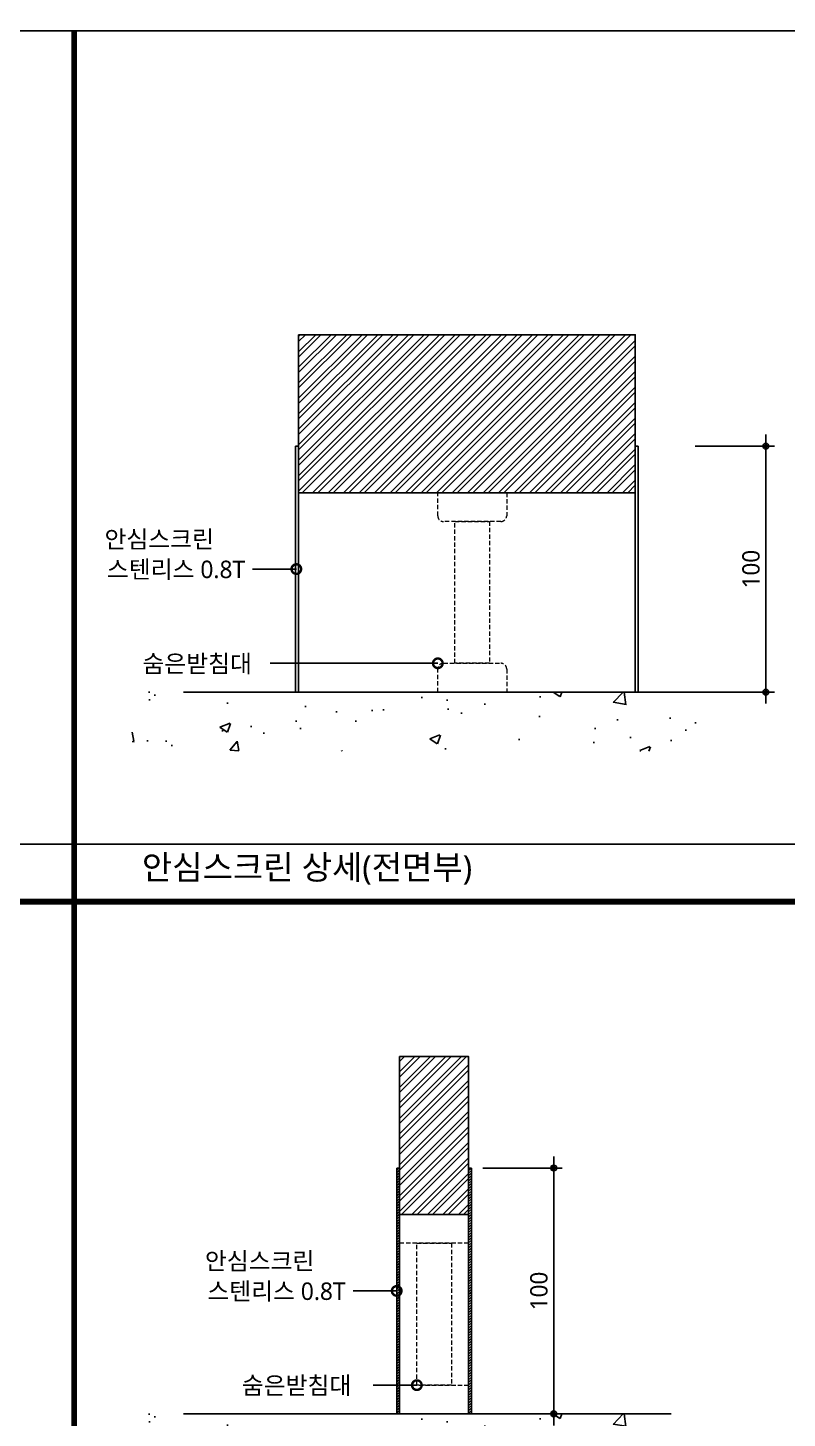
# Model space of a CAD drawing. Extents: x -256 to 8104, y -176 to 5714.
# Drawn here: x 4485 to 5805, y 3126 to 5543 of the extents above; entities that cross this region are included whole.
import ezdxf
from ezdxf.enums import TextEntityAlignment as Align

# ---------------------------------------------------------------- set-up
doc = ezdxf.new("R2010")
doc.units = 0
doc.header["$LTSCALE"] = 30
doc.linetypes.add('HIDDEN', pattern=[0.375, 0.25, -0.125])
doc.layers.get('0').update_dxf_attribs({"linetype": 'CONTINUOUS'})
doc.layers.get('DEFPOINTS').update_dxf_attribs({"linetype": 'CONTINUOUS'})
for name, color, linetype in [('DIM', 7, 'CONTINUOUS'), ('HAT', 8, 'CONTINUOUS'), ('HID', 9, 'HIDDEN'), ('TIT', 3, 'CONTINUOUS'), ('문자', 3, 'CONTINUOUS'), ('치수', 1, 'CONTINUOUS'), ('판넬', 2, 'CONTINUOUS'), ('해치', 8, 'CONTINUOUS')]:
    doc.layers.add(name, color=color, linetype=linetype)
doc.styles.add('돋움', font='malgun.ttf')
doc.dimstyles.new('10', dxfattribs={"dimscale": 10, "dimtxt": 3, "dimasz": 1, "dimexe": 1.5, "dimexo": 2, "dimgap": 1, "dimtad": 1, "dimdec": 0, "dimlunit": 6, "dimtxsty": '돋움', "dimblk": 'DIMDOT', "dimcen": -1, "dimdle": 1.5, "dimclrt": 3, "dimazin": 3, "dimtfac": 1, "dimtdec": 0, "dimtix": 1, "dimtmove": 2, "dimatfit": 3, "dimldrblk": 'DIMDOT', "dimarcsym": 0})

# ---------------------------------------------------------------- blocks, each defined once
blk = doc.blocks.new('DIMDOT')
at = {"linetype": 'Continuous'}
blk.add_line((-2, 0), (2, 0), dxfattribs=at)
for radius in [0.5, 0.25]:
    blk.add_circle((0, 0), radius, dxfattribs=at)
blk = doc.blocks.new('*D1014')
at = {"layer": 'DEFPOINTS', "color": 0}
for p in [(169982.2, 2003.6), (169982.2, 1576.1), (170125.1, 1576.1)]:
    blk.add_point(p, dxfattribs=at)
at = {"layer": 'DIM', "color": 0, "lineweight": -2, "ltscale": 10}
for p, q in [((170002.2, 2003.6), (170140.1, 2003.6)), ((170125.1, 1993.6), (170125.1, 1586.1)), ((170002.2, 1576.1), (170140.1, 1576.1))]:
    blk.add_line(p, q, dxfattribs=at)
at = {"layer": 'DIM', "color": 0, "lineweight": -2, "xscale": 10, "yscale": 10, "zscale": 10}
for p, rotation in [((170125.1, 2003.6), 90), ((170125.1, 1576.1), 270)]:
    blk.add_blockref('DIMDOT', p, dxfattribs=dict(at, rotation=rotation))
at = {"layer": 'DIM', "color": 3, "insert": (170099.5, 1789.8), "char_height": 30, "attachment_point": 5, "rotation": 90, "style": '돋움'}
blk.add_mtext('100', dxfattribs=at)
blk = doc.blocks.new('_DOTSMALL')
at = {"color": 0, "linetype": 'ByBlock', "const_width": 0.5}
blk.add_lwpolyline([(-0.0625, 0, 1), (0.0625, 0, 1)], format="xyb", close=True, dxfattribs=at)
blk = doc.blocks.new('A$C63EC304E')
at = {"layer": '치수', "color": 1, "xscale": 2.5, "yscale": 2.5, "zscale": 2.5, "rotation": 234.3098741996962}
blk.add_blockref('_DOTSMALL', (0.31, 0.31), dxfattribs=at)
blk = doc.blocks.new('A$C2BC9653E')
at = {"layer": '치수', "xscale": 0.3333333333333333, "yscale": 0.3333333333333333, "zscale": 0.3333333333333333}
blk.add_blockref('A$C63EC304E', (0, 0), dxfattribs=at)
blk = doc.blocks.new('A$C7FC71301')
at = {"layer": '치수', "rotation": 180}
blk.add_blockref('A$C2BC9653E', (0.208, 0.208), dxfattribs=at)
blk = doc.blocks.new('A$C4A20372B')
at = {"layer": '치수'}
blk.add_blockref('A$C7FC71301', (0, 0), dxfattribs=at)
blk = doc.blocks.new('A$C566469F5')
at = {"layer": '치수'}
blk.add_blockref('A$C4A20372B', (0, 0), dxfattribs=at)
blk = doc.blocks.new('A$C7E317CD4')
at = {"layer": '해치', "xscale": 2, "yscale": 2, "zscale": 2}
blk.add_blockref('A$C566469F5', (0, 0), dxfattribs=at)
blk = doc.blocks.new('A$C601D7F27')
at = {"layer": '치수'}
blk.add_blockref('A$C7E317CD4', (0, 0), dxfattribs=at)
blk = doc.blocks.new('A$C38802C08')
at = {"layer": '치수'}
blk.add_blockref('A$C601D7F27', (0, 0), dxfattribs=at)
blk = doc.blocks.new('*D1015')
at = {"layer": 'DEFPOINTS', "color": 0}
for p in [(170350.9, 3258.5), (170350.9, 2831), (170493.8, 2831)]:
    blk.add_point(p, dxfattribs=at)
at = {"layer": 'DIM', "color": 0, "lineweight": -2, "ltscale": 10}
for p, q in [((170370.9, 3258.5), (170508.8, 3258.5)), ((170493.8, 3248.5), (170493.8, 2841)), ((170370.9, 2831), (170508.8, 2831))]:
    blk.add_line(p, q, dxfattribs=at)
at = {"layer": 'DIM', "color": 0, "lineweight": -2, "xscale": 10, "yscale": 10, "zscale": 10}
for p, rotation in [((170493.8, 3258.5), 90), ((170493.8, 2831), 270)]:
    blk.add_blockref('DIMDOT', p, dxfattribs=dict(at, rotation=rotation))
at = {"layer": 'DIM', "color": 3, "insert": (170468.2, 3044.7), "char_height": 30, "attachment_point": 5, "rotation": 90, "style": '돋움'}
blk.add_mtext('100', dxfattribs=at)
blk = doc.blocks.new('EDGE_37', base_point=(164726.3, -1557.6))
h = blk.add_hatch()
h.set_pattern_fill('ANSI31', color=2, style=0)
h.set_pattern_definition([(45, (167962.7143, 39.345), (-2.245064, 2.245064), [])])
h.paths.add_polyline_path([(169857.2, 2003.6), (169852.2, 2003.6), (169852.2, 1791.9, -1), (169852.2, 1787.7), (169852.2, 1576.1), (169857.2, 1576.1)])
h.paths.add_polyline_path([(169982.2, 1787.7, -1), (169982.2, 1791.9), (169982.2, 2003.6), (169977.2, 2003.6), (169977.2, 1576.1), (169982.2, 1576.1)])
at = {"layer": 'HAT'}
h = blk.add_hatch(dxfattribs=at)
h.set_pattern_fill('ANSI32', color=256, scale=2, style=0)
h.set_pattern_definition([(45, (156424.548, -1800.644), (-13.470384, 13.470384), []), (45, (156433.528, -1800.644), (-13.470384, 13.470384), [])])
h.paths.add_polyline_path([(169681.5, 3452.3), (170266.8, 3452.3), (170266.8, 3177.6), (169681.5, 3177.6)])
h = blk.add_hatch(dxfattribs=at)
h.set_pattern_fill('ANSI32', color=256, scale=2, style=0)
h.set_pattern_definition([(45, (164775.865, -1800.644), (-13.470384, 13.470384), []), (45, (164784.846, -1800.644), (-13.470384, 13.470384), [])])
h.paths.add_polyline_path([(169977.2, 2197.4), (169857.2, 2197.4), (169857.2, 1922.7), (169977.2, 1922.7), (169977.2, 2003.6)])
at = {"layer": '해치'}
h = blk.add_hatch(dxfattribs=at)
h.set_pattern_fill('AR-CONC', color=256, style=0)
h.set_pattern_definition([(50, (167962.71, 1294.26), (182.185, -15.939), [19.05, -209.55]), (355, (167962.71, 1294.26), (-35.243, 191.057), [15.24, -167.64]), (100.451, (167977.9, 1292.93), (146.943, 175.117), [16.19, -178.09]), (46.184, (167962.71, 1345.06), (271.079, -42.042), [28.575, -314.325]), (96.636, (167985.3, 1341.56), (237.404, 247.426), [24.285, -267.135]), (351.184, (167962.71, 1345.06), (237.405, 247.425), [22.86, -251.46]), (21, (167988.11, 1332.36), (151.615, -102.2655), [19.05, -209.55]), (326, (167988.11, 1332.36), (61.802, 184.188), [15.24, -167.64]), (71.4514, (168000.75, 1323.84), (213.416, 81.923), [16.19, -178.09]), (37.5, (167962.714, 1294.26), (3.0886, 84.555), [0, -165.608, 0, -170.18, 0, -168.275]), (7.5, (167962.71, 1294.26), (66.8197, 100.1806), [0, -97.028, 0, -161.798, 0, -64.135]), (327.5, (167906.07, 1294.26), (135.5906, -5.7287), [0, -63.5, 0, -198.12, 0, -262.89]), (317.5, (167880.67, 1294.26), (148.129, 25.4265), [0, -82.55, 0, -131.572, 0, -186.69])])
h.paths.add_polyline_path([(170442.3, 2728), (170442.3, 2831), (169392.1, 2831), (169392.1, 2728)])
h = blk.add_hatch(dxfattribs=at)
h.set_pattern_fill('AR-CONC', color=256, style=0)
h.set_pattern_definition([(50, (167962.71, 39.35), (182.185, -15.939), [19.05, -209.55]), (355, (167962.71, 39.35), (-35.243, 191.057), [15.24, -167.64]), (100.451, (167977.9, 38.02), (146.943, 175.117), [16.19, -178.09]), (46.184, (167962.71, 90.15), (271.079, -42.042), [28.575, -314.325]), (96.636, (167985.3, 86.64), (237.404, 247.426), [24.285, -267.135]), (351.184, (167962.71, 90.15), (237.405, 247.425), [22.86, -251.46]), (21, (167988.11, 77.45), (151.615, -102.2655), [19.05, -209.55]), (326, (167988.11, 77.45), (61.802, 184.188), [15.24, -167.64]), (71.4514, (168000.75, 68.92), (213.416, 81.923), [16.19, -178.09]), (37.5, (167962.714, 39.345), (3.0886, 84.555), [0, -165.608, 0, -170.18, 0, -168.275]), (7.5, (167962.71, 39.345), (66.8197, 100.1806), [0, -97.028, 0, -161.798, 0, -64.135]), (327.5, (167906.07, 39.345), (135.5906, -5.7287), [0, -63.5, 0, -198.12, 0, -262.89]), (317.5, (167880.67, 39.35), (148.129, 25.4265), [0, -82.55, 0, -131.572, 0, -186.69])])
h.paths.add_polyline_path([(170442.3, 1473.1), (170442.3, 1576.1), (169392.1, 1576.1), (169392.1, 1473.1)])
at = {"color": 2}
for p, q in [((169481.5, 2831), (170370.9, 2831)), ((169481.5, 1576.1), (170329.1, 1576.1))]:
    blk.add_line(p, q, dxfattribs=at)
at = {"color": 8}
blk.add_line((167245.1, 2566.6), (170592.9, 2566.6), dxfattribs=at)
at = {"color": 2}
for points in [[(164725.6, 3980.8), (171977.9, 3980.8), (171977.9, -1557.5), (164725.6, -1557.5)], [(164725.6, 3980.8), (171977.9, 3980.8), (171977.9, -1557.5), (164725.6, -1557.5)], [(164725.6, 3980.8), (172707.5, 3980.8), (172707.5, -1557.5), (164725.6, -1557.5)], [(169676.5, 3258.5), (169681.5, 3258.5), (169681.5, 2831), (169676.5, 2831)], [(170271.8, 3258.5), (170266.8, 3258.5), (170266.8, 2831), (170271.8, 2831)], [(169852.2, 2003.6), (169857.2, 2003.6), (169857.2, 1576.1), (169852.2, 1576.1)], [(169982.2, 2003.6), (169977.2, 2003.6), (169977.2, 1576.1), (169982.2, 1576.1)]]:
    blk.add_lwpolyline(points, close=True, dxfattribs=at)
at = {"color": 8, "const_width": 10}
for points in [[(169291.4, 1211.7), (169291.4, 3980.8)], [(167210.4, 2466.6), (170558.3, 2466.6)]]:
    blk.add_lwpolyline(points, dxfattribs=at)
at = {"layer": 'HID', "lineweight": 15}
for points in [[(169923.4, 3177.6), (170043.4, 3177.6), (170043.4, 3137.6, -0.414214), (170033.4, 3127.6), (169933.4, 3127.6, -0.414214), (169923.4, 3137.6)], [(169933.4, 2881), (170033.4, 2881, -0.414214), (170043.4, 2871), (170043.4, 2831), (169923.4, 2831), (169923.4, 2871, -0.414214)]]:
    blk.add_lwpolyline(points, format="xyb", close=True, dxfattribs=at)
for points in [[(169953.4, 3127.6), (170013.4, 3127.6), (170013.4, 2881), (169953.4, 2881)], [(169857.2, 1922.7), (169977.2, 1922.7), (169977.2, 1872.7), (169857.2, 1872.7)], [(169887.2, 1872.7), (169947.2, 1872.7), (169947.2, 1626.1), (169887.2, 1626.1)], [(169857.2, 1626.1), (169977.2, 1626.1), (169977.2, 1576.1), (169857.2, 1576.1)]]:
    blk.add_lwpolyline(points, close=True, dxfattribs=at)
at = {"layer": '치수'}
for p, q in [((169601.7, 3044.7), (169677.7, 3044.7)), ((169632.2, 2881), (169923.7, 2881)), ((169776.2, 1789.8), (169852.2, 1789.8)), ((169811.2, 1626.1), (169887.2, 1626.1))]:
    blk.add_line(p, q, dxfattribs=at)
at = {"layer": '판넬', "color": 1}
for p, q in [((169857.2, 1576.1), (169857.2, 2197.4)), ((169977.2, 1576.1), (169977.2, 2197.4))]:
    blk.add_line(p, q, dxfattribs=at)
for points in [[(169681.5, 3452.3), (170266.8, 3452.3), (170266.8, 3177.6), (169681.5, 3177.6)], [(169857.2, 2197.4), (169977.2, 2197.4), (169977.2, 1922.7), (169857.2, 1922.7)]]:
    blk.add_lwpolyline(points, close=True, dxfattribs=at)
at = {"layer": '해치', "xscale": 20, "yscale": 20, "zscale": 20}
for p in [(169673.5, 3040.6), (169919.5, 2876.8), (169848, 1785.7), (169883, 1621.9)]:
    blk.add_blockref('A$C38802C08', p, dxfattribs=at)
at = {"layer": 'TIT', "style": '돋움'}
blk.add_text('안심스크린 상세(전면부)', height=42, dxfattribs=at).set_placement((169983.3, 2505.4), align=Align.RIGHT)
at = {"layer": '문자', "style": '돋움'}
for s, p in [('안심스크린', (169439.3, 3097.4)), ('스텐리스 0.8T', (169468.5, 3044.6)), ('숨은받침대', (169505.2, 2880.9)), ('안심스크린', (169613.9, 1842.5)), ('스텐리스 0.8T', (169643.1, 1789.7)), ('숨은받침대', (169678.1, 1626))]:
    blk.add_text(s, height=30.34, dxfattribs=at).set_placement(p, align=Align.MIDDLE)
at = {"layer": 'DIM', "ltscale": 10}
for base, p1, p2, picture, middle in [((170493.8, 2831), (170350.9, 3258.5), (170350.9, 2831), '*D1015', (170468.2, 3044.7)), ((170125.1, 1576.1), (169982.2, 2003.6), (169982.2, 1576.1), '*D1014', (170099.5, 1789.8))]:
    dim = blk.add_linear_dim(base=base, p1=p1, p2=p2, angle=90, text='100', dimstyle='10', dxfattribs=at)
    dim.commit()
    dim.dimension.update_dxf_attribs({"geometry": picture, "text_midpoint": middle})

msp = doc.modelspace()

# ---------------------------------------------------------------- block references
msp.add_blockref('EDGE_37', (0, 0))

doc.saveas('drawing.dxf')
